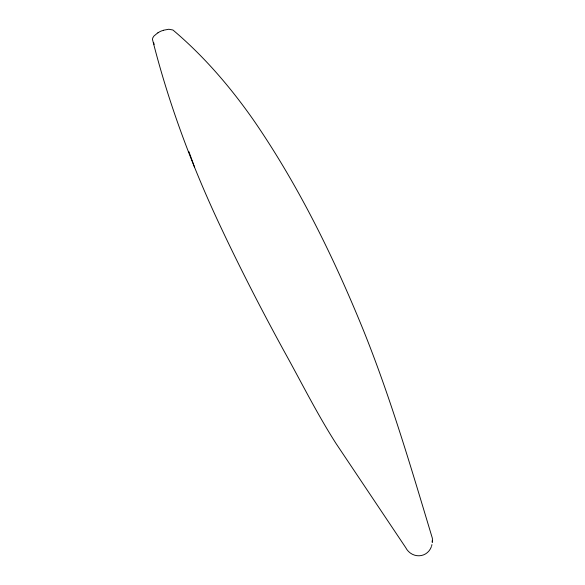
<?xml version="1.0" encoding="UTF-8"?>
<svg xmlns="http://www.w3.org/2000/svg" width="585" height="585" viewBox="0 0 585 585"><rect width="100%" height="100%" fill="white"/><g stroke="black" fill="none" stroke-linecap="round" stroke-linejoin="round"><path stroke-width="0.88" d="M157.891 32.745L153.913 36.08L152.817 37.806L152.451 39.4L152.824 40.767C169.021 104.671 192.282 166.571 220.333 226.168C240.311 268.683 261.824 310.474 284.376 351.68C301.414 382.349 317.085 413.858 335.987 443.437L405.654 547.516A14.647 13.923 63.3 0 0 419.079 555.787A14.647 13.923 63.3 0 0 431.35 546.748M163.339 30.252L168.831 29.25L172.941 30.01C203.536 55.816 229.861 86.434 252.852 119.128L255.411 122.828C299.41 187.354 333.918 257.846 363.329 330.057C390.714 397.932 411.248 468.271 432.366 538.273L432.549 542.163M194.469 166.952L188.933 151.72M432.139 540.811A14.647 13.923 63.3 0 1 432.169 542.324M431.927 544.584A14.647 13.923 63.3 0 1 431.576 546.039M154.169 44.416A11.634 10.135 -17.7 0 1 153.709 42.705M157.95 32.899A11.634 10.135 -17.7 0 1 163.39 30.405"/></g></svg>
